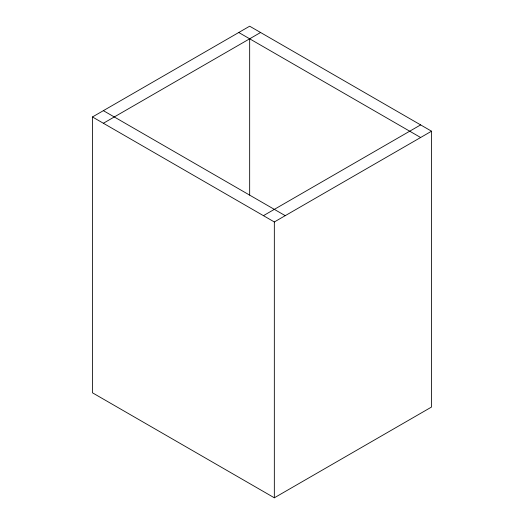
<?xml version="1.0" encoding="UTF-8"?>
<svg xmlns="http://www.w3.org/2000/svg" width="524" height="524" viewBox="0 0 524 524"><rect width="100%" height="100%" fill="white"/><g stroke="black" fill="none" stroke-linecap="round" stroke-linejoin="round"><path stroke-width="0.79" d="M92.46 116.963L249.666 26.2L431.54 131.203L431.54 407.037L274.334 497.8L92.46 392.797L92.46 116.963L274.334 221.96L431.54 131.203M103.372 123.258L260.579 32.501M263.421 215.665L420.628 124.902M238.761 32.501L420.628 137.498M103.372 110.662L285.239 215.665M274.334 221.96L274.334 497.8M249.666 38.796L249.666 195.131"/></g></svg>
